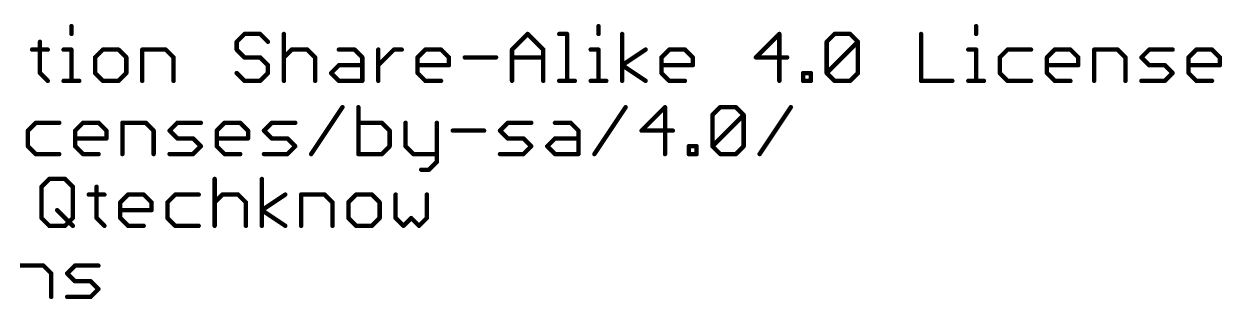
# Model space of a CAD drawing. Extents: x -41 to 66, y -12 to 41.
# Drawn here: x 24.33 to 65.88, y -11.07 to -1.53 of the extents above; entities that cross this region are included whole.
import ezdxf

# ---------------------------------------------------------------- set-up
doc = ezdxf.new("R2010")
doc.units = 0
doc.layers.add('51', color=53, linetype='CONTINUOUS')

msp = doc.modelspace()

# ---------------------------------------------------------------- linework, layer by layer
at = {"layer": '51', "const_width": 0.1524}
for points in [[(25.9737, -1.607), (25.9737, -1.8782)], [(44.2553, -1.607), (44.2553, -1.8782)], [(57.3525, -1.607), (57.3525, -1.8782)], [(24.8823, -2.1494), (24.8823, -3.234)], [(31.9766, -1.8782), (31.7055, -2.1494)], [(31.7055, -2.1494), (31.7055, -2.4205)], [(32.5189, -1.8782), (31.9766, -1.8782)], [(32.7901, -2.1494), (32.5189, -1.8782)], [(33.3426, -1.8782), (33.3426, -3.5052)], [(41.2555, -2.4205), (41.7979, -1.8782)], [(41.7979, -1.8782), (42.3402, -2.4205)], [(42.8927, -1.8782), (43.1639, -1.8782)], [(43.1639, -1.8782), (43.1639, -3.5052)], [(45.0756, -3.5052), (45.0756, -1.8782)], [(50.5277, -1.8782), (49.7142, -2.6917)], [(50.5277, -3.5052), (50.5277, -1.8782)], [(52.1699, -2.1494), (52.4411, -1.8782)], [(52.1699, -3.234), (52.1699, -2.1494)], [(52.1699, -3.234), (53.2546, -2.1494)], [(52.4411, -1.8782), (52.9834, -1.8782)], [(52.9834, -1.8782), (53.2546, -2.1494)], [(53.2546, -2.1494), (53.2546, -3.234)], [(55.4442, -1.8782), (55.4442, -3.5052)], [(24.6111, -2.4205), (25.1534, -2.4205)], [(25.7025, -2.4205), (25.9737, -2.4205)], [(25.9737, -2.4205), (25.9737, -3.5052)], [(27.0651, -2.4205), (26.794, -2.6917)], [(27.6075, -2.4205), (27.0651, -2.4205)], [(27.8786, -2.6917), (27.6075, -2.4205)], [(28.4311, -3.5052), (28.4311, -2.4205)], [(28.4311, -2.4205), (29.2446, -2.4205)], [(29.2446, -2.4205), (29.5158, -2.6917)], [(31.7055, -2.4205), (31.9766, -2.6917)], [(33.3426, -2.6917), (33.6138, -2.4205)], [(33.6138, -2.4205), (34.1561, -2.4205)], [(34.1561, -2.4205), (34.4273, -2.6917)], [(35.2509, -2.4205), (35.7933, -2.4205)], [(35.7933, -2.4205), (36.0644, -2.6917)], [(36.6169, -3.5052), (36.6169, -2.4205)], [(36.6169, -2.9629), (37.1593, -2.4205)], [(37.1593, -2.4205), (37.4304, -2.4205)], [(37.9812, -2.6917), (38.2524, -2.4205)], [(38.2524, -2.4205), (38.7947, -2.4205)], [(38.7947, -2.4205), (39.0659, -2.6917)], [(41.2555, -3.5052), (41.2555, -2.4205)], [(42.3402, -2.4205), (42.3402, -3.5052)], [(43.9841, -2.4205), (44.2553, -2.4205)], [(44.2553, -2.4205), (44.2553, -3.5052)], [(45.0756, -2.9629), (45.8891, -2.4205)], [(46.4399, -2.6917), (46.711, -2.4205)], [(46.711, -2.4205), (47.2534, -2.4205)], [(47.2534, -2.4205), (47.5245, -2.6917)], [(57.0814, -2.4205), (57.3525, -2.4205)], [(57.3525, -2.4205), (57.3525, -3.5052)], [(58.444, -2.4205), (58.1728, -2.6917)], [(59.2575, -2.4205), (58.444, -2.4205)], [(59.81, -2.6917), (60.0811, -2.4205)], [(60.0811, -2.4205), (60.6235, -2.4205)], [(60.6235, -2.4205), (60.8946, -2.6917)], [(61.4471, -3.5052), (61.4471, -2.4205)], [(61.4471, -2.4205), (62.2606, -2.4205)], [(62.2606, -2.4205), (62.5318, -2.6917)], [(63.0843, -2.6917), (63.3554, -2.4205)], [(63.3554, -2.4205), (64.1689, -2.4205)], [(64.7214, -2.6917), (64.9926, -2.4205)], [(64.9926, -2.4205), (65.5349, -2.4205)], [(65.5349, -2.4205), (65.8061, -2.6917)], [(26.794, -2.6917), (26.794, -3.234)], [(27.8786, -3.234), (27.8786, -2.6917)], [(29.5158, -2.6917), (29.5158, -3.5052)], [(31.9766, -2.6917), (32.5189, -2.6917)], [(32.5189, -2.6917), (32.7901, -2.9629)], [(32.7901, -2.9629), (32.7901, -3.234)], [(34.4273, -2.6917), (34.4273, -3.5052)], [(34.9798, -3.234), (35.2509, -2.9629)], [(35.2509, -2.9629), (36.0644, -2.9629)], [(36.0644, -2.6917), (36.0644, -3.5052)], [(37.9812, -3.234), (37.9812, -2.6917)], [(39.0659, -2.9629), (37.9812, -2.9629)], [(39.0659, -2.6917), (39.0659, -2.9629)], [(39.6184, -2.6917), (40.703, -2.6917)], [(41.2555, -2.6917), (42.3402, -2.6917)], [(45.8891, -3.5052), (45.0756, -2.9629)], [(46.4399, -3.234), (46.4399, -2.6917)], [(47.5245, -2.9629), (46.4399, -2.9629)], [(47.5245, -2.6917), (47.5245, -2.9629)], [(49.7142, -2.6917), (50.7988, -2.6917)], [(58.1728, -2.6917), (58.1728, -3.234)], [(59.81, -3.234), (59.81, -2.6917)], [(60.8946, -2.9629), (59.81, -2.9629)], [(60.8946, -2.6917), (60.8946, -2.9629)], [(62.5318, -2.6917), (62.5318, -3.5052)], [(63.3554, -2.9629), (63.0843, -2.6917)], [(63.8978, -2.9629), (63.3554, -2.9629)], [(64.1689, -3.234), (63.8978, -2.9629)], [(64.7214, -3.234), (64.7214, -2.6917)], [(65.8061, -2.9629), (64.7214, -2.9629)], [(65.8061, -2.6917), (65.8061, -2.9629)], [(24.8823, -3.234), (25.1534, -3.5052)], [(26.794, -3.234), (27.0651, -3.5052)], [(27.6075, -3.5052), (27.8786, -3.234)], [(31.9766, -3.5052), (31.7055, -3.234)], [(32.7901, -3.234), (32.5189, -3.5052)], [(35.2509, -3.5052), (34.9798, -3.234)], [(38.2524, -3.5052), (37.9812, -3.234)], [(46.711, -3.5052), (46.4399, -3.234)], [(51.3513, -3.5052), (51.3513, -3.234)], [(51.3513, -3.234), (51.6225, -3.234)], [(51.6225, -3.234), (51.6225, -3.5052)], [(52.4411, -3.5052), (52.1699, -3.234)], [(53.2546, -3.234), (52.9834, -3.5052)], [(58.1728, -3.234), (58.444, -3.5052)], [(60.0811, -3.5052), (59.81, -3.234)], [(63.8978, -3.5052), (64.1689, -3.234)], [(64.9926, -3.5052), (64.7214, -3.234)], [(25.7025, -3.5052), (26.2449, -3.5052)], [(27.0651, -3.5052), (27.6075, -3.5052)], [(32.5189, -3.5052), (31.9766, -3.5052)], [(36.0644, -3.5052), (35.2509, -3.5052)], [(38.7947, -3.5052), (38.2524, -3.5052)], [(42.8927, -3.5052), (43.435, -3.5052)], [(43.9841, -3.5052), (44.5265, -3.5052)], [(47.2534, -3.5052), (46.711, -3.5052)], [(51.6225, -3.5052), (51.3513, -3.5052)], [(52.9834, -3.5052), (52.4411, -3.5052)], [(55.4442, -3.5052), (56.5289, -3.5052)], [(57.0814, -3.5052), (57.6237, -3.5052)], [(58.444, -3.5052), (59.2575, -3.5052)], [(60.6235, -3.5052), (60.0811, -3.5052)], [(63.0843, -3.5052), (63.8978, -3.5052)], [(65.5349, -3.5052), (64.9926, -3.5052)], [(34.2896, -6.0452), (35.3743, -4.4182)], [(35.9267, -4.4182), (35.9267, -6.0452)], [(44.1125, -6.0452), (45.1972, -4.4182)], [(46.5632, -4.4182), (45.7497, -5.2317)], [(46.5632, -6.0452), (46.5632, -4.4182)], [(48.2054, -4.6894), (48.4766, -4.4182)], [(48.4766, -4.4182), (49.0189, -4.4182)], [(49.0189, -4.4182), (49.2901, -4.6894)], [(49.8426, -6.0452), (50.9272, -4.4182)], [(24.7378, -4.9605), (24.4667, -5.2317)], [(25.5513, -4.9605), (24.7378, -4.9605)], [(26.1038, -5.2317), (26.375, -4.9605)], [(26.375, -4.9605), (26.9173, -4.9605)], [(26.9173, -4.9605), (27.1885, -5.2317)], [(27.741, -6.0452), (27.741, -4.9605)], [(27.741, -4.9605), (28.5545, -4.9605)], [(28.5545, -4.9605), (28.8256, -5.2317)], [(29.3781, -5.2317), (29.6493, -4.9605)], [(29.6493, -4.9605), (30.4628, -4.9605)], [(31.0153, -5.2317), (31.2864, -4.9605)], [(31.2864, -4.9605), (31.8288, -4.9605)], [(31.8288, -4.9605), (32.0999, -5.2317)], [(32.6524, -5.2317), (32.9236, -4.9605)], [(32.9236, -4.9605), (33.7371, -4.9605)], [(36.7402, -4.9605), (35.9267, -4.9605)], [(37.0114, -5.2317), (36.7402, -4.9605)], [(37.5639, -4.9605), (37.5639, -5.774)], [(38.6486, -4.9605), (38.6486, -6.3164)], [(40.8382, -5.2317), (41.1094, -4.9605)], [(41.1094, -4.9605), (41.9229, -4.9605)], [(42.7465, -4.9605), (43.2889, -4.9605)], [(43.2889, -4.9605), (43.56, -5.2317)], [(48.2054, -5.774), (48.2054, -4.6894)], [(48.2054, -5.774), (49.2901, -4.6894)], [(49.2901, -4.6894), (49.2901, -5.774)], [(24.4667, -5.2317), (24.4667, -5.774)], [(26.1038, -5.774), (26.1038, -5.2317)], [(27.1885, -5.2317), (27.1885, -5.5029)], [(28.8256, -5.2317), (28.8256, -6.0452)], [(29.6493, -5.5029), (29.3781, -5.2317)], [(31.0153, -5.774), (31.0153, -5.2317)], [(32.0999, -5.2317), (32.0999, -5.5029)], [(32.9236, -5.5029), (32.6524, -5.2317)], [(37.0114, -5.774), (37.0114, -5.2317)], [(39.2011, -5.2317), (40.2857, -5.2317)], [(41.1094, -5.5029), (40.8382, -5.2317)], [(43.56, -5.2317), (43.56, -6.0452)], [(45.7497, -5.2317), (46.8343, -5.2317)], [(24.4667, -5.774), (24.7378, -6.0452)], [(27.1885, -5.5029), (26.1038, -5.5029)], [(26.375, -6.0452), (26.1038, -5.774)], [(30.1916, -5.5029), (29.6493, -5.5029)], [(30.4628, -5.774), (30.1916, -5.5029)], [(30.1916, -6.0452), (30.4628, -5.774)], [(32.0999, -5.5029), (31.0153, -5.5029)], [(31.2864, -6.0452), (31.0153, -5.774)], [(33.4659, -5.5029), (32.9236, -5.5029)], [(33.7371, -5.774), (33.4659, -5.5029)], [(33.4659, -6.0452), (33.7371, -5.774)], [(36.7402, -6.0452), (37.0114, -5.774)], [(37.5639, -5.774), (37.8351, -6.0452)], [(41.6517, -5.5029), (41.1094, -5.5029)], [(41.9229, -5.774), (41.6517, -5.5029)], [(41.6517, -6.0452), (41.9229, -5.774)], [(42.4754, -5.774), (42.7465, -5.5029)], [(42.7465, -6.0452), (42.4754, -5.774)], [(42.7465, -5.5029), (43.56, -5.5029)], [(47.3868, -6.0452), (47.3868, -5.774)], [(47.3868, -5.774), (47.658, -5.774)], [(47.658, -5.774), (47.658, -6.0452)], [(48.4766, -6.0452), (48.2054, -5.774)], [(49.2901, -5.774), (49.0189, -6.0452)], [(24.7378, -6.0452), (25.5513, -6.0452)], [(26.9173, -6.0452), (26.375, -6.0452)], [(29.3781, -6.0452), (30.1916, -6.0452)], [(31.8288, -6.0452), (31.2864, -6.0452)], [(32.6524, -6.0452), (33.4659, -6.0452)], [(35.9267, -6.0452), (36.7402, -6.0452)], [(37.8351, -6.0452), (38.6486, -6.0452)], [(40.8382, -6.0452), (41.6517, -6.0452)], [(43.56, -6.0452), (42.7465, -6.0452)], [(47.658, -6.0452), (47.3868, -6.0452)], [(49.0189, -6.0452), (48.4766, -6.0452)], [(38.3774, -6.5875), (38.1062, -6.5875)], [(38.6486, -6.3164), (38.3774, -6.5875)], [(24.9387, -7.1786), (25.2098, -6.9074)], [(25.2098, -6.9074), (25.7522, -6.9074)], [(25.7522, -6.9074), (26.0233, -7.1786)], [(30.9416, -6.9074), (30.9416, -8.5344)], [(32.5787, -8.5344), (32.5787, -6.9074)], [(24.9387, -8.2632), (24.9387, -7.1786)], [(26.0233, -7.1786), (26.0233, -8.2632)], [(26.5758, -7.4497), (27.1181, -7.4497)], [(26.847, -7.1786), (26.847, -8.2632)], [(27.6673, -7.7209), (27.9384, -7.4497)], [(27.9384, -7.4497), (28.4808, -7.4497)], [(28.4808, -7.4497), (28.7519, -7.7209)], [(29.5756, -7.4497), (29.3044, -7.7209)], [(30.3891, -7.4497), (29.5756, -7.4497)], [(30.9416, -7.7209), (31.2127, -7.4497)], [(31.2127, -7.4497), (31.7551, -7.4497)], [(31.7551, -7.4497), (32.0262, -7.7209)], [(32.5787, -7.9921), (33.3922, -7.4497)], [(33.943, -8.5344), (33.943, -7.4497)], [(33.943, -7.4497), (34.7565, -7.4497)], [(34.7565, -7.4497), (35.0277, -7.7209)], [(35.8513, -7.4497), (35.5802, -7.7209)], [(36.3937, -7.4497), (35.8513, -7.4497)], [(36.6648, -7.7209), (36.3937, -7.4497)], [(37.2173, -7.4497), (37.2173, -8.2632)], [(38.302, -8.2632), (38.302, -7.4497)], [(27.6673, -8.2632), (27.6673, -7.7209)], [(28.7519, -7.7209), (28.7519, -7.9921)], [(29.3044, -7.7209), (29.3044, -8.2632)], [(32.0262, -7.7209), (32.0262, -8.5344)], [(35.0277, -7.7209), (35.0277, -8.5344)], [(35.5802, -7.7209), (35.5802, -8.2632)], [(36.6648, -8.2632), (36.6648, -7.7209)], [(25.2098, -8.5344), (24.9387, -8.2632)], [(25.481, -7.9921), (26.0233, -8.5344)], [(26.0233, -8.2632), (25.7522, -8.5344)], [(26.847, -8.2632), (27.1181, -8.5344)], [(28.7519, -7.9921), (27.6673, -7.9921)], [(27.9384, -8.5344), (27.6673, -8.2632)], [(29.3044, -8.2632), (29.5756, -8.5344)], [(33.3922, -8.5344), (32.5787, -7.9921)], [(35.5802, -8.2632), (35.8513, -8.5344)], [(36.3937, -8.5344), (36.6648, -8.2632)], [(37.2173, -8.2632), (37.4885, -8.5344)], [(37.4885, -8.5344), (37.7597, -8.2632)], [(37.7597, -8.2632), (38.0308, -8.5344)], [(38.0308, -8.5344), (38.302, -8.2632)], [(25.7522, -8.5344), (25.2098, -8.5344)], [(28.4808, -8.5344), (27.9384, -8.5344)], [(29.5756, -8.5344), (30.3891, -8.5344)], [(35.8513, -8.5344), (36.3937, -8.5344)], [(24.1891, -9.9135), (25.0026, -9.9135)], [(25.0026, -9.9135), (25.2738, -10.1847)], [(25.8263, -10.1847), (26.0974, -9.9135)], [(26.0974, -9.9135), (26.9109, -9.9135)], [(25.2738, -10.1847), (25.2738, -10.9982)], [(26.0974, -10.4559), (25.8263, -10.1847)], [(26.6398, -10.4559), (26.0974, -10.4559)], [(26.9109, -10.727), (26.6398, -10.4559)], [(26.6398, -10.9982), (26.9109, -10.727)], [(25.8263, -10.9982), (26.6398, -10.9982)]]:
    msp.add_lwpolyline(points, dxfattribs=at)
at = {"layer": '51', "const_width": 0.0762}
for points in [[(26.0118, -1.607, 1), (25.9356, -1.607)], [(44.2934, -1.607, 1), (44.2172, -1.607)], [(57.3906, -1.607, 1), (57.3144, -1.607)], [(24.9204, -2.1494, 1), (24.8442, -2.1494)], [(25.9356, -1.8782, 1), (26.0118, -1.8782)], [(31.7436, -2.1494, 1), (31.6674, -2.1494)], [(31.9766, -1.8401, 1), (31.9766, -1.9163)], [(32.0036, -1.9052, 1), (31.9497, -1.8513)], [(32.5459, -1.8513, 1), (32.492, -1.9052)], [(32.5189, -1.9163, 1), (32.5189, -1.8401)], [(33.3807, -1.8782, 1), (33.3045, -1.8782)], [(41.8248, -1.8513, 1), (41.7709, -1.9052)], [(41.8248, -1.9052, 1), (41.7709, -1.8513)], [(42.8927, -1.8401, 1), (42.8927, -1.9163)], [(43.202, -1.8782, 1), (43.1258, -1.8782)], [(43.1639, -1.9163, 1), (43.1639, -1.8401)], [(44.2172, -1.8782, 1), (44.2934, -1.8782)], [(45.1137, -1.8782, 1), (45.0375, -1.8782)], [(50.5658, -1.8782, 1), (50.4896, -1.8782)], [(50.5546, -1.9052, 1), (50.5007, -1.8513)], [(52.208, -2.1494, 1), (52.1318, -2.1494)], [(52.4411, -1.8401, 1), (52.4411, -1.9163)], [(52.468, -1.9052, 1), (52.4141, -1.8513)], [(53.0103, -1.8513, 1), (52.9565, -1.9052)], [(52.9834, -1.9163, 1), (52.9834, -1.8401)], [(53.2927, -2.1494, 1), (53.2165, -2.1494)], [(53.2815, -2.1763, 1), (53.2276, -2.1224)], [(55.4823, -1.8782, 1), (55.4061, -1.8782)], [(57.3144, -1.8782, 1), (57.3906, -1.8782)], [(24.6111, -2.3824, 1), (24.6111, -2.4586)], [(25.1534, -2.4586, 1), (25.1534, -2.3824)], [(25.7025, -2.3824, 1), (25.7025, -2.4586)], [(26.0118, -2.4205, 1), (25.9356, -2.4205)], [(25.9737, -2.4586, 1), (25.9737, -2.3824)], [(27.0651, -2.3824, 1), (27.0651, -2.4586)], [(27.0921, -2.4475, 1), (27.0382, -2.3936)], [(27.6344, -2.3936, 1), (27.5805, -2.4475)], [(27.6075, -2.4586, 1), (27.6075, -2.3824)], [(28.4692, -2.4205, 1), (28.393, -2.4205)], [(28.4311, -2.3824, 1), (28.4311, -2.4586)], [(29.2716, -2.3936, 1), (29.2177, -2.4475)], [(29.2446, -2.4586, 1), (29.2446, -2.3824)], [(31.6785, -2.1224, 1), (31.7324, -2.1763)], [(31.7324, -2.3936, 1), (31.6785, -2.4475)], [(31.6674, -2.4205, 1), (31.7436, -2.4205)], [(32.7632, -2.1763, 1), (32.8171, -2.1224)], [(33.6138, -2.3824, 1), (33.6138, -2.4586)], [(33.6407, -2.4475, 1), (33.5868, -2.3936)], [(34.183, -2.3936, 1), (34.1292, -2.4475)], [(34.1561, -2.4586, 1), (34.1561, -2.3824)], [(35.2509, -2.3824, 1), (35.2509, -2.4586)], [(35.8202, -2.3936, 1), (35.7663, -2.4475)], [(35.7933, -2.4586, 1), (35.7933, -2.3824)], [(36.655, -2.4205, 1), (36.5788, -2.4205)], [(37.1593, -2.3824, 1), (37.1593, -2.4586)], [(37.1862, -2.4475, 1), (37.1323, -2.3936)], [(37.4304, -2.4586, 1), (37.4304, -2.3824)], [(38.2524, -2.3824, 1), (38.2524, -2.4586)], [(38.2793, -2.4475, 1), (38.2254, -2.3936)], [(38.8217, -2.3936, 1), (38.7678, -2.4475)], [(38.7947, -2.4586, 1), (38.7947, -2.3824)], [(41.2936, -2.4205, 1), (41.2174, -2.4205)], [(41.2286, -2.3936, 1), (41.2825, -2.4475)], [(42.3783, -2.4205, 1), (42.3021, -2.4205)], [(42.3132, -2.4475, 1), (42.3671, -2.3936)], [(43.9841, -2.3824, 1), (43.9841, -2.4586)], [(44.2934, -2.4205, 1), (44.2172, -2.4205)], [(44.2553, -2.4586, 1), (44.2553, -2.3824)], [(45.9102, -2.4522, 1), (45.8679, -2.3888)], [(46.711, -2.3824, 1), (46.711, -2.4586)], [(46.738, -2.4475, 1), (46.6841, -2.3936)], [(47.2803, -2.3936, 1), (47.2264, -2.4475)], [(47.2534, -2.4586, 1), (47.2534, -2.3824)], [(52.143, -2.1224, 1), (52.1968, -2.1763)], [(53.2276, -2.1763, 1), (53.2815, -2.1224)], [(57.0814, -2.3824, 1), (57.0814, -2.4586)], [(57.3906, -2.4205, 1), (57.3144, -2.4205)], [(57.3525, -2.4586, 1), (57.3525, -2.3824)], [(58.444, -2.3824, 1), (58.444, -2.4586)], [(58.4709, -2.4475, 1), (58.417, -2.3936)], [(59.2575, -2.4586, 1), (59.2575, -2.3824)], [(60.0811, -2.3824, 1), (60.0811, -2.4586)], [(60.1081, -2.4475, 1), (60.0542, -2.3936)], [(60.6504, -2.3936, 1), (60.5965, -2.4475)], [(60.6235, -2.4586, 1), (60.6235, -2.3824)], [(61.4852, -2.4205, 1), (61.409, -2.4205)], [(61.4471, -2.3824, 1), (61.4471, -2.4586)], [(62.2876, -2.3936, 1), (62.2337, -2.4475)], [(62.2606, -2.4586, 1), (62.2606, -2.3824)], [(63.3554, -2.3824, 1), (63.3554, -2.4586)], [(63.3824, -2.4475, 1), (63.3285, -2.3936)], [(64.1689, -2.4586, 1), (64.1689, -2.3824)], [(64.9926, -2.3824, 1), (64.9926, -2.4586)], [(65.0195, -2.4475, 1), (64.9657, -2.3936)], [(65.5619, -2.3936, 1), (65.508, -2.4475)], [(65.5349, -2.4586, 1), (65.5349, -2.3824)], [(26.8321, -2.6917, 1), (26.7559, -2.6917)], [(26.767, -2.6648, 1), (26.8209, -2.7186)], [(27.9167, -2.6917, 1), (27.8405, -2.6917)], [(27.8517, -2.7186, 1), (27.9056, -2.6648)], [(29.5539, -2.6917, 1), (29.4777, -2.6917)], [(29.4889, -2.7186, 1), (29.5427, -2.6648)], [(31.9766, -2.6536, 1), (31.9766, -2.7298)], [(31.9497, -2.7186, 1), (32.0036, -2.6648)], [(32.5459, -2.6648, 1), (32.492, -2.7186)], [(32.5189, -2.7298, 1), (32.5189, -2.6536)], [(32.8282, -2.9629, 1), (32.752, -2.9629)], [(32.7632, -2.9898, 1), (32.8171, -2.9359)], [(33.3157, -2.6648, 1), (33.3696, -2.7186)], [(34.4654, -2.6917, 1), (34.3892, -2.6917)], [(34.4003, -2.7186, 1), (34.4542, -2.6648)], [(35.2509, -2.9248, 1), (35.2509, -3.001)], [(35.2779, -2.9898, 1), (35.224, -2.9359)], [(36.1025, -2.6917, 1), (36.0263, -2.6917)], [(36.0375, -2.7186, 1), (36.0914, -2.6648)], [(36.0644, -3.001, 1), (36.0644, -2.9248)], [(36.59, -2.9359, 1), (36.6439, -2.9898)], [(38.0193, -2.6917, 1), (37.9431, -2.6917)], [(37.9812, -2.9248, 1), (37.9812, -3.001)], [(37.9543, -2.6648, 1), (38.0082, -2.7186)], [(39.104, -2.6917, 1), (39.0278, -2.6917)], [(39.0389, -2.7186, 1), (39.0928, -2.6648)], [(39.0659, -3.001, 1), (39.0659, -2.9248)], [(39.6184, -2.6536, 1), (39.6184, -2.7298)], [(40.703, -2.7298, 1), (40.703, -2.6536)], [(41.2555, -2.6536, 1), (41.2555, -2.7298)], [(42.3402, -2.7298, 1), (42.3402, -2.6536)], [(45.0967, -2.9312, 1), (45.0544, -2.9946)], [(45.0544, -2.9312, 1), (45.0967, -2.9946)], [(46.478, -2.6917, 1), (46.4018, -2.6917)], [(46.4129, -2.6648, 1), (46.4668, -2.7186)], [(46.4399, -2.9248, 1), (46.4399, -3.001)], [(47.5626, -2.6917, 1), (47.4864, -2.6917)], [(47.4976, -2.7186, 1), (47.5515, -2.6648)], [(47.5245, -3.001, 1), (47.5245, -2.9248)], [(49.7142, -2.6536, 1), (49.7142, -2.7298)], [(49.6872, -2.6648, 1), (49.7411, -2.7186)], [(50.7988, -2.7298, 1), (50.7988, -2.6536)], [(58.2109, -2.6917, 1), (58.1347, -2.6917)], [(58.1459, -2.6648, 1), (58.1998, -2.7186)], [(59.8481, -2.6917, 1), (59.7719, -2.6917)], [(59.783, -2.6648, 1), (59.8369, -2.7186)], [(59.81, -2.9248, 1), (59.81, -3.001)], [(60.9327, -2.6917, 1), (60.8565, -2.6917)], [(60.8677, -2.7186, 1), (60.9216, -2.6648)], [(60.8946, -3.001, 1), (60.8946, -2.9248)], [(62.5699, -2.6917, 1), (62.4937, -2.6917)], [(62.5048, -2.7186, 1), (62.5587, -2.6648)], [(63.1112, -2.6648, 1), (63.0573, -2.7186)], [(63.0573, -2.6648, 1), (63.1112, -2.7186)], [(63.3554, -2.9248, 1), (63.3554, -3.001)], [(63.3285, -2.9898, 1), (63.3824, -2.9359)], [(63.9247, -2.9359, 1), (63.8708, -2.9898)], [(63.8978, -3.001, 1), (63.8978, -2.9248)], [(64.7595, -2.6917, 1), (64.6833, -2.6917)], [(64.7214, -2.9248, 1), (64.7214, -3.001)], [(64.6945, -2.6648, 1), (64.7484, -2.7186)], [(65.8442, -2.6917, 1), (65.768, -2.6917)], [(65.7792, -2.7186, 1), (65.833, -2.6648)], [(65.8061, -3.001, 1), (65.8061, -2.9248)], [(24.9092, -3.2071, 1), (24.8553, -3.261)], [(24.8442, -3.234, 1), (24.9204, -3.234)], [(26.8209, -3.2071, 1), (26.767, -3.261)], [(26.7559, -3.234, 1), (26.8321, -3.234)], [(27.8405, -3.234, 1), (27.9167, -3.234)], [(27.9056, -3.261, 1), (27.8517, -3.2071)], [(31.7324, -3.2071, 1), (31.6785, -3.261)], [(32.752, -3.234, 1), (32.8282, -3.234)], [(32.8171, -3.261, 1), (32.7632, -3.2071)], [(35.0067, -3.2071, 1), (34.9528, -3.261)], [(34.9528, -3.2071, 1), (35.0067, -3.261)], [(38.0082, -3.2071, 1), (37.9543, -3.261)], [(37.9431, -3.234, 1), (38.0193, -3.234)], [(39.0278, -2.9629, 1), (39.104, -2.9629)], [(46.4668, -3.2071, 1), (46.4129, -3.261)], [(46.4018, -3.234, 1), (46.478, -3.234)], [(47.4864, -2.9629, 1), (47.5626, -2.9629)], [(51.3894, -3.234, 1), (51.3132, -3.234)], [(51.3513, -3.1959, 1), (51.3513, -3.2721)], [(51.6606, -3.234, 1), (51.5844, -3.234)], [(51.6225, -3.2721, 1), (51.6225, -3.1959)], [(52.1968, -3.2071, 1), (52.143, -3.261)], [(52.143, -3.2071, 1), (52.1968, -3.261)], [(52.1318, -3.234, 1), (52.208, -3.234)], [(53.2165, -3.234, 1), (53.2927, -3.234)], [(53.2815, -3.261, 1), (53.2276, -3.2071)], [(58.1998, -3.2071, 1), (58.1459, -3.261)], [(58.1347, -3.234, 1), (58.2109, -3.234)], [(59.8369, -3.2071, 1), (59.783, -3.261)], [(59.7719, -3.234, 1), (59.8481, -3.234)], [(60.8565, -2.9629, 1), (60.9327, -2.9629)], [(64.1959, -3.261, 1), (64.142, -3.2071)], [(64.142, -3.261, 1), (64.1959, -3.2071)], [(64.7484, -3.2071, 1), (64.6945, -3.261)], [(64.6833, -3.234, 1), (64.7595, -3.234)], [(65.768, -2.9629, 1), (65.8442, -2.9629)], [(25.1265, -3.5321, 1), (25.1804, -3.4783)], [(25.7025, -3.4671, 1), (25.7025, -3.5433)], [(25.9356, -3.5052, 1), (26.0118, -3.5052)], [(26.2449, -3.5433, 1), (26.2449, -3.4671)], [(27.0651, -3.4671, 1), (27.0651, -3.5433)], [(27.0382, -3.5321, 1), (27.0921, -3.4783)], [(27.5805, -3.4783, 1), (27.6344, -3.5321)], [(27.6075, -3.5433, 1), (27.6075, -3.4671)], [(28.393, -3.5052, 1), (28.4692, -3.5052)], [(29.4777, -3.5052, 1), (29.5539, -3.5052)], [(31.9766, -3.4671, 1), (31.9766, -3.5433)], [(31.9497, -3.5321, 1), (32.0036, -3.4783)], [(32.492, -3.4783, 1), (32.5459, -3.5321)], [(32.5189, -3.5433, 1), (32.5189, -3.4671)], [(33.3045, -3.5052, 1), (33.3807, -3.5052)], [(34.3892, -3.5052, 1), (34.4654, -3.5052)], [(35.2509, -3.4671, 1), (35.2509, -3.5433)], [(35.224, -3.5321, 1), (35.2779, -3.4783)], [(36.0263, -3.5052, 1), (36.1025, -3.5052)], [(36.0644, -3.5433, 1), (36.0644, -3.4671)], [(36.5788, -3.5052, 1), (36.655, -3.5052)], [(38.2524, -3.4671, 1), (38.2524, -3.5433)], [(38.2254, -3.5321, 1), (38.2793, -3.4783)], [(38.7947, -3.5433, 1), (38.7947, -3.4671)], [(41.2174, -3.5052, 1), (41.2936, -3.5052)], [(42.3021, -3.5052, 1), (42.3783, -3.5052)], [(42.8927, -3.4671, 1), (42.8927, -3.5433)], [(43.1258, -3.5052, 1), (43.202, -3.5052)], [(43.435, -3.5433, 1), (43.435, -3.4671)], [(43.9841, -3.4671, 1), (43.9841, -3.5433)], [(44.2172, -3.5052, 1), (44.2934, -3.5052)], [(44.5265, -3.5433, 1), (44.5265, -3.4671)], [(45.0375, -3.5052, 1), (45.1137, -3.5052)], [(45.8679, -3.5369, 1), (45.9102, -3.4735)], [(46.711, -3.4671, 1), (46.711, -3.5433)], [(46.6841, -3.5321, 1), (46.738, -3.4783)], [(47.2534, -3.5433, 1), (47.2534, -3.4671)], [(50.4896, -3.5052, 1), (50.5658, -3.5052)], [(51.3513, -3.4671, 1), (51.3513, -3.5433)], [(51.3132, -3.5052, 1), (51.3894, -3.5052)], [(51.5844, -3.5052, 1), (51.6606, -3.5052)], [(51.6225, -3.5433, 1), (51.6225, -3.4671)], [(52.4411, -3.4671, 1), (52.4411, -3.5433)], [(52.4141, -3.5321, 1), (52.468, -3.4783)], [(52.9565, -3.4783, 1), (53.0103, -3.5321)], [(52.9834, -3.5433, 1), (52.9834, -3.4671)], [(55.4442, -3.4671, 1), (55.4442, -3.5433)], [(55.4061, -3.5052, 1), (55.4823, -3.5052)], [(56.5289, -3.5433, 1), (56.5289, -3.4671)], [(57.0814, -3.4671, 1), (57.0814, -3.5433)], [(57.3144, -3.5052, 1), (57.3906, -3.5052)], [(57.6237, -3.5433, 1), (57.6237, -3.4671)], [(58.444, -3.4671, 1), (58.444, -3.5433)], [(58.417, -3.5321, 1), (58.4709, -3.4783)], [(59.2575, -3.5433, 1), (59.2575, -3.4671)], [(60.0811, -3.4671, 1), (60.0811, -3.5433)], [(60.0542, -3.5321, 1), (60.1081, -3.4783)], [(60.6235, -3.5433, 1), (60.6235, -3.4671)], [(61.409, -3.5052, 1), (61.4852, -3.5052)], [(62.4937, -3.5052, 1), (62.5699, -3.5052)], [(63.0843, -3.4671, 1), (63.0843, -3.5433)], [(63.8708, -3.4783, 1), (63.9247, -3.5321)], [(63.8978, -3.5433, 1), (63.8978, -3.4671)], [(64.9926, -3.4671, 1), (64.9926, -3.5433)], [(64.9657, -3.5321, 1), (65.0195, -3.4783)], [(65.5349, -3.5433, 1), (65.5349, -3.4671)], [(35.406, -4.4393, 1), (35.3426, -4.3971)], [(35.9648, -4.4182, 1), (35.8886, -4.4182)], [(45.2289, -4.4393, 1), (45.1655, -4.3971)], [(46.6013, -4.4182, 1), (46.5251, -4.4182)], [(46.5901, -4.4452, 1), (46.5362, -4.3913)], [(48.4766, -4.3801, 1), (48.4766, -4.4563)], [(48.5035, -4.4452, 1), (48.4496, -4.3913)], [(49.0459, -4.3913, 1), (48.992, -4.4452)], [(49.0189, -4.4563, 1), (49.0189, -4.3801)], [(50.9589, -4.4393, 1), (50.8955, -4.3971)], [(24.7378, -4.9224, 1), (24.7378, -4.9986)], [(24.7648, -4.9875, 1), (24.7109, -4.9336)], [(25.5513, -4.9986, 1), (25.5513, -4.9224)], [(26.375, -4.9224, 1), (26.375, -4.9986)], [(26.4019, -4.9875, 1), (26.348, -4.9336)], [(26.9442, -4.9336, 1), (26.8904, -4.9875)], [(26.9173, -4.9986, 1), (26.9173, -4.9224)], [(27.7791, -4.9605, 1), (27.7029, -4.9605)], [(27.741, -4.9224, 1), (27.741, -4.9986)], [(28.5814, -4.9336, 1), (28.5275, -4.9875)], [(28.5545, -4.9986, 1), (28.5545, -4.9224)], [(29.6493, -4.9224, 1), (29.6493, -4.9986)], [(29.6762, -4.9875, 1), (29.6223, -4.9336)], [(30.4628, -4.9986, 1), (30.4628, -4.9224)], [(31.2864, -4.9224, 1), (31.2864, -4.9986)], [(31.3134, -4.9875, 1), (31.2595, -4.9336)], [(31.8557, -4.9336, 1), (31.8018, -4.9875)], [(31.8288, -4.9986, 1), (31.8288, -4.9224)], [(32.9236, -4.9224, 1), (32.9236, -4.9986)], [(32.9505, -4.9875, 1), (32.8967, -4.9336)], [(33.7371, -4.9986, 1), (33.7371, -4.9224)], [(35.9267, -4.9224, 1), (35.9267, -4.9986)], [(36.7672, -4.9336, 1), (36.7133, -4.9875)], [(36.7402, -4.9986, 1), (36.7402, -4.9224)], [(37.602, -4.9605, 1), (37.5258, -4.9605)], [(38.6867, -4.9605, 1), (38.6105, -4.9605)], [(41.1094, -4.9224, 1), (41.1094, -4.9986)], [(41.1363, -4.9875, 1), (41.0824, -4.9336)], [(41.9229, -4.9986, 1), (41.9229, -4.9224)], [(42.7465, -4.9224, 1), (42.7465, -4.9986)], [(43.3158, -4.9336, 1), (43.2619, -4.9875)], [(43.2889, -4.9986, 1), (43.2889, -4.9224)], [(48.2435, -4.6894, 1), (48.1673, -4.6894)], [(48.1785, -4.6624, 1), (48.2324, -4.7163)], [(49.3282, -4.6894, 1), (49.252, -4.6894)], [(49.317, -4.7163, 1), (49.2631, -4.6624)], [(49.2631, -4.7163, 1), (49.317, -4.6624)], [(24.5048, -5.2317, 1), (24.4286, -5.2317)], [(24.4397, -5.2048, 1), (24.4936, -5.2586)], [(26.1419, -5.2317, 1), (26.0657, -5.2317)], [(26.0769, -5.2048, 1), (26.1308, -5.2586)], [(27.2266, -5.2317, 1), (27.1504, -5.2317)], [(27.1615, -5.2586, 1), (27.2154, -5.2048)], [(28.8637, -5.2317, 1), (28.7875, -5.2317)], [(28.7987, -5.2586, 1), (28.8526, -5.2048)], [(29.4051, -5.2048, 1), (29.3512, -5.2586)], [(29.3512, -5.2048, 1), (29.4051, -5.2586)], [(31.0534, -5.2317, 1), (30.9772, -5.2317)], [(30.9883, -5.2048, 1), (31.0422, -5.2586)], [(32.138, -5.2317, 1), (32.0618, -5.2317)], [(32.073, -5.2586, 1), (32.1269, -5.2048)], [(32.6794, -5.2048, 1), (32.6255, -5.2586)], [(32.6255, -5.2048, 1), (32.6794, -5.2586)], [(37.0495, -5.2317, 1), (36.9733, -5.2317)], [(36.9845, -5.2586, 1), (37.0384, -5.2048)], [(39.2011, -5.1936, 1), (39.2011, -5.2698)], [(40.2857, -5.2698, 1), (40.2857, -5.1936)], [(40.8652, -5.2048, 1), (40.8113, -5.2586)], [(40.8113, -5.2048, 1), (40.8652, -5.2586)], [(43.5981, -5.2317, 1), (43.5219, -5.2317)], [(43.5331, -5.2586, 1), (43.587, -5.2048)], [(45.7497, -5.1936, 1), (45.7497, -5.2698)], [(45.7227, -5.2048, 1), (45.7766, -5.2586)], [(46.8343, -5.2698, 1), (46.8343, -5.1936)], [(24.4936, -5.7471, 1), (24.4397, -5.801)], [(24.4286, -5.774, 1), (24.5048, -5.774)], [(26.1038, -5.4648, 1), (26.1038, -5.541)], [(26.1308, -5.7471, 1), (26.0769, -5.801)], [(26.0657, -5.774, 1), (26.1419, -5.774)], [(27.1504, -5.5029, 1), (27.2266, -5.5029)], [(27.1885, -5.541, 1), (27.1885, -5.4648)], [(29.6493, -5.4648, 1), (29.6493, -5.541)], [(29.6223, -5.5298, 1), (29.6762, -5.4759)], [(30.2186, -5.4759, 1), (30.1647, -5.5298)], [(30.1916, -5.541, 1), (30.1916, -5.4648)], [(30.4897, -5.801, 1), (30.4358, -5.7471)], [(30.4358, -5.801, 1), (30.4897, -5.7471)], [(31.0422, -5.7471, 1), (30.9883, -5.801)], [(31.0153, -5.4648, 1), (31.0153, -5.541)], [(30.9772, -5.774, 1), (31.0534, -5.774)], [(32.0618, -5.5029, 1), (32.138, -5.5029)], [(32.0999, -5.541, 1), (32.0999, -5.4648)], [(32.9236, -5.4648, 1), (32.9236, -5.541)], [(32.8967, -5.5298, 1), (32.9505, -5.4759)], [(33.4929, -5.4759, 1), (33.439, -5.5298)], [(33.4659, -5.541, 1), (33.4659, -5.4648)], [(33.764, -5.801, 1), (33.7102, -5.7471)], [(33.7102, -5.801, 1), (33.764, -5.7471)], [(36.9733, -5.774, 1), (37.0495, -5.774)], [(37.0383, -5.801, 1), (36.9845, -5.7471)], [(37.5908, -5.7471, 1), (37.537, -5.801)], [(37.5258, -5.774, 1), (37.602, -5.774)], [(41.1094, -5.4648, 1), (41.1094, -5.541)], [(41.0824, -5.5298, 1), (41.1363, -5.4759)], [(41.6787, -5.4759, 1), (41.6248, -5.5298)], [(41.6517, -5.541, 1), (41.6517, -5.4648)], [(41.9498, -5.801, 1), (41.8959, -5.7471)], [(41.8959, -5.801, 1), (41.9498, -5.7471)], [(42.5023, -5.7471, 1), (42.4484, -5.801)], [(42.4484, -5.7471, 1), (42.5023, -5.801)], [(42.7465, -5.4648, 1), (42.7465, -5.541)], [(42.7735, -5.5298, 1), (42.7196, -5.4759)], [(43.56, -5.541, 1), (43.56, -5.4648)], [(47.4249, -5.774, 1), (47.3487, -5.774)], [(47.3868, -5.7359, 1), (47.3868, -5.8121)], [(47.6961, -5.774, 1), (47.6199, -5.774)], [(47.658, -5.8121, 1), (47.658, -5.7359)], [(48.2324, -5.7471, 1), (48.1785, -5.801)], [(48.1785, -5.7471, 1), (48.2324, -5.801)], [(48.1673, -5.774, 1), (48.2435, -5.774)], [(49.252, -5.774, 1), (49.3282, -5.774)], [(49.317, -5.801, 1), (49.2631, -5.7471)], [(24.7378, -6.0071, 1), (24.7378, -6.0833)], [(24.7109, -6.0721, 1), (24.7648, -6.0183)], [(25.5513, -6.0833, 1), (25.5513, -6.0071)], [(26.375, -6.0071, 1), (26.375, -6.0833)], [(26.348, -6.0721, 1), (26.4019, -6.0183)], [(26.9173, -6.0833, 1), (26.9173, -6.0071)], [(27.7029, -6.0452, 1), (27.7791, -6.0452)], [(28.7875, -6.0452, 1), (28.8637, -6.0452)], [(29.3781, -6.0071, 1), (29.3781, -6.0833)], [(30.1647, -6.0183, 1), (30.2186, -6.0721)], [(30.1916, -6.0833, 1), (30.1916, -6.0071)], [(31.2864, -6.0071, 1), (31.2864, -6.0833)], [(31.2595, -6.0721, 1), (31.3134, -6.0183)], [(31.8288, -6.0833, 1), (31.8288, -6.0071)], [(32.6524, -6.0071, 1), (32.6524, -6.0833)], [(33.439, -6.0183, 1), (33.4929, -6.0721)], [(33.4659, -6.0833, 1), (33.4659, -6.0071)], [(34.2579, -6.0241, 1), (34.3213, -6.0663)], [(35.9267, -6.0071, 1), (35.9267, -6.0833)], [(35.8886, -6.0452, 1), (35.9648, -6.0452)], [(36.7133, -6.0183, 1), (36.7672, -6.0721)], [(36.7402, -6.0833, 1), (36.7402, -6.0071)], [(37.8351, -6.0071, 1), (37.8351, -6.0833)], [(37.8081, -6.0721, 1), (37.862, -6.0183)], [(38.6486, -6.0833, 1), (38.6486, -6.0071)], [(40.8382, -6.0071, 1), (40.8382, -6.0833)], [(41.6248, -6.0183, 1), (41.6787, -6.0721)], [(41.6517, -6.0833, 1), (41.6517, -6.0071)], [(42.7465, -6.0071, 1), (42.7465, -6.0833)], [(42.7196, -6.0721, 1), (42.7735, -6.0183)], [(43.5219, -6.0452, 1), (43.5981, -6.0452)], [(43.56, -6.0833, 1), (43.56, -6.0071)], [(44.0808, -6.0241, 1), (44.1442, -6.0663)], [(46.5251, -6.0452, 1), (46.6013, -6.0452)], [(47.3868, -6.0071, 1), (47.3868, -6.0833)], [(47.3487, -6.0452, 1), (47.4249, -6.0452)], [(47.6199, -6.0452, 1), (47.6961, -6.0452)], [(47.658, -6.0833, 1), (47.658, -6.0071)], [(48.4766, -6.0071, 1), (48.4766, -6.0833)], [(48.4496, -6.0721, 1), (48.5035, -6.0183)], [(48.992, -6.0183, 1), (49.0459, -6.0721)], [(49.0189, -6.0833, 1), (49.0189, -6.0071)], [(49.8109, -6.0241, 1), (49.8743, -6.0663)], [(38.1062, -6.5494, 1), (38.1062, -6.6256)], [(38.3505, -6.5606, 1), (38.4043, -6.6145)], [(38.3774, -6.6256, 1), (38.3774, -6.5494)], [(38.6105, -6.3164, 1), (38.6867, -6.3164)], [(38.6755, -6.3433, 1), (38.6216, -6.2894)], [(25.2098, -6.8693, 1), (25.2098, -6.9455)], [(25.2368, -6.9344, 1), (25.1829, -6.8805)], [(25.7791, -6.8805, 1), (25.7252, -6.9344)], [(25.7522, -6.9455, 1), (25.7522, -6.8693)], [(30.9797, -6.9074, 1), (30.9035, -6.9074)], [(32.6168, -6.9074, 1), (32.5406, -6.9074)], [(24.9117, -7.1516, 1), (24.9656, -7.2055)], [(24.9768, -7.1786, 1), (24.9006, -7.1786)], [(26.0614, -7.1786, 1), (25.9852, -7.1786)], [(25.9964, -7.2055, 1), (26.0503, -7.1516)], [(26.5758, -7.4116, 1), (26.5758, -7.4878)], [(26.8851, -7.1786, 1), (26.8089, -7.1786)], [(27.1181, -7.4878, 1), (27.1181, -7.4116)], [(27.9384, -7.4116, 1), (27.9384, -7.4878)], [(27.9654, -7.4767, 1), (27.9115, -7.4228)], [(28.5077, -7.4228, 1), (28.4538, -7.4767)], [(28.4808, -7.4878, 1), (28.4808, -7.4116)], [(29.5756, -7.4116, 1), (29.5756, -7.4878)], [(29.6025, -7.4767, 1), (29.5486, -7.4228)], [(30.3891, -7.4878, 1), (30.3891, -7.4116)], [(31.2127, -7.4116, 1), (31.2127, -7.4878)], [(31.2397, -7.4767, 1), (31.1858, -7.4228)], [(31.782, -7.4228, 1), (31.7281, -7.4767)], [(31.7551, -7.4878, 1), (31.7551, -7.4116)], [(33.4134, -7.4814, 1), (33.3711, -7.418)], [(33.9811, -7.4497, 1), (33.9049, -7.4497)], [(33.943, -7.4116, 1), (33.943, -7.4878)], [(34.7835, -7.4228, 1), (34.7296, -7.4767)], [(34.7565, -7.4878, 1), (34.7565, -7.4116)], [(35.8513, -7.4116, 1), (35.8513, -7.4878)], [(35.8783, -7.4767, 1), (35.8244, -7.4228)], [(36.4206, -7.4228, 1), (36.3667, -7.4767)], [(36.3937, -7.4878, 1), (36.3937, -7.4116)], [(37.2554, -7.4497, 1), (37.1792, -7.4497)], [(38.3401, -7.4497, 1), (38.2639, -7.4497)], [(27.7054, -7.7209, 1), (27.6292, -7.7209)], [(27.6403, -7.694, 1), (27.6942, -7.7478)], [(28.79, -7.7209, 1), (28.7138, -7.7209)], [(28.725, -7.7478, 1), (28.7789, -7.694)], [(29.3425, -7.7209, 1), (29.2663, -7.7209)], [(29.2775, -7.694, 1), (29.3314, -7.7478)], [(30.9146, -7.694, 1), (30.9685, -7.7478)], [(32.0643, -7.7209, 1), (31.9881, -7.7209)], [(31.9993, -7.7478, 1), (32.0532, -7.694)], [(35.0658, -7.7209, 1), (34.9896, -7.7209)], [(35.0007, -7.7478, 1), (35.0546, -7.694)], [(35.6183, -7.7209, 1), (35.5421, -7.7209)], [(35.5532, -7.694, 1), (35.6071, -7.7478)], [(36.7029, -7.7209, 1), (36.6267, -7.7209)], [(36.6379, -7.7478, 1), (36.6918, -7.694)], [(24.9656, -8.2363, 1), (24.9117, -8.2902)], [(24.9006, -8.2632, 1), (24.9768, -8.2632)], [(25.5079, -7.9651, 1), (25.4541, -8.019)], [(25.9852, -8.2632, 1), (26.0614, -8.2632)], [(26.0503, -8.2902, 1), (25.9964, -8.2363)], [(26.8739, -8.2363, 1), (26.82, -8.2902)], [(26.8089, -8.2632, 1), (26.8851, -8.2632)], [(27.6942, -8.2363, 1), (27.6403, -8.2902)], [(27.6673, -7.954, 1), (27.6673, -8.0302)], [(27.6292, -8.2632, 1), (27.7054, -8.2632)], [(28.7138, -7.9921, 1), (28.79, -7.9921)], [(28.7519, -8.0302, 1), (28.7519, -7.954)], [(29.3314, -8.2363, 1), (29.2775, -8.2902)], [(29.2663, -8.2632, 1), (29.3425, -8.2632)], [(32.5999, -7.9604, 1), (32.5576, -8.0238)], [(32.5576, -7.9604, 1), (32.5999, -8.0238)], [(35.6071, -8.2363, 1), (35.5532, -8.2902)], [(35.5421, -8.2632, 1), (35.6183, -8.2632)], [(36.6267, -8.2632, 1), (36.7029, -8.2632)], [(36.6918, -8.2902, 1), (36.6379, -8.2363)], [(37.2443, -8.2363, 1), (37.1904, -8.2902)], [(37.1792, -8.2632, 1), (37.2554, -8.2632)], [(37.7866, -8.2363, 1), (37.7327, -8.2902)], [(37.7866, -8.2902, 1), (37.7327, -8.2363)], [(38.2639, -8.2632, 1), (38.3401, -8.2632)], [(38.3289, -8.2902, 1), (38.2751, -8.2363)], [(25.2098, -8.4963, 1), (25.2098, -8.5725)], [(25.1829, -8.5613, 1), (25.2368, -8.5075)], [(25.7252, -8.5075, 1), (25.7791, -8.5613)], [(25.7522, -8.5725, 1), (25.7522, -8.4963)], [(25.9964, -8.5613, 1), (26.0503, -8.5075)], [(27.0912, -8.5613, 1), (27.1451, -8.5075)], [(27.9384, -8.4963, 1), (27.9384, -8.5725)], [(27.9115, -8.5613, 1), (27.9654, -8.5075)], [(28.4808, -8.5725, 1), (28.4808, -8.4963)], [(29.5756, -8.4963, 1), (29.5756, -8.5725)], [(29.5486, -8.5613, 1), (29.6025, -8.5075)], [(30.3891, -8.5725, 1), (30.3891, -8.4963)], [(30.9035, -8.5344, 1), (30.9797, -8.5344)], [(31.9881, -8.5344, 1), (32.0643, -8.5344)], [(32.5406, -8.5344, 1), (32.6168, -8.5344)], [(33.3711, -8.5661, 1), (33.4134, -8.5027)], [(33.9049, -8.5344, 1), (33.9811, -8.5344)], [(34.9896, -8.5344, 1), (35.0658, -8.5344)], [(35.8513, -8.4963, 1), (35.8513, -8.5725)], [(35.8244, -8.5613, 1), (35.8783, -8.5075)], [(36.3667, -8.5075, 1), (36.4206, -8.5613)], [(36.3937, -8.5725, 1), (36.3937, -8.4963)], [(37.4616, -8.5075, 1), (37.5154, -8.5613)], [(37.4616, -8.5613, 1), (37.5154, -8.5075)], [(38.0039, -8.5075, 1), (38.0578, -8.5613)], [(38.0039, -8.5613, 1), (38.0578, -8.5075)], [(25.0295, -9.8866, 1), (24.9757, -9.9405)], [(25.0026, -9.9516, 1), (25.0026, -9.8754)], [(26.0974, -9.8754, 1), (26.0974, -9.9516)], [(26.1244, -9.9405, 1), (26.0705, -9.8866)], [(26.9109, -9.9516, 1), (26.9109, -9.8754)], [(25.3119, -10.1847, 1), (25.2357, -10.1847)], [(25.2468, -10.2116, 1), (25.3007, -10.1578)], [(25.8532, -10.1578, 1), (25.7993, -10.2116)], [(25.7993, -10.1578, 1), (25.8532, -10.2116)], [(26.0974, -10.4178, 1), (26.0974, -10.494)], [(26.6667, -10.4289, 1), (26.6128, -10.4828)], [(26.6398, -10.494, 1), (26.6398, -10.4178)], [(26.0705, -10.4828, 1), (26.1244, -10.4289)], [(26.9379, -10.754, 1), (26.884, -10.7001)], [(26.884, -10.754, 1), (26.9379, -10.7001)], [(25.2357, -10.9982, 1), (25.3119, -10.9982)], [(25.8263, -10.9601, 1), (25.8263, -11.0363)], [(26.6128, -10.9713, 1), (26.6667, -11.0251)], [(26.6398, -11.0363, 1), (26.6398, -10.9601)]]:
    msp.add_lwpolyline(points, format="xyb", dxfattribs=at)

doc.saveas('drawing.dxf')
